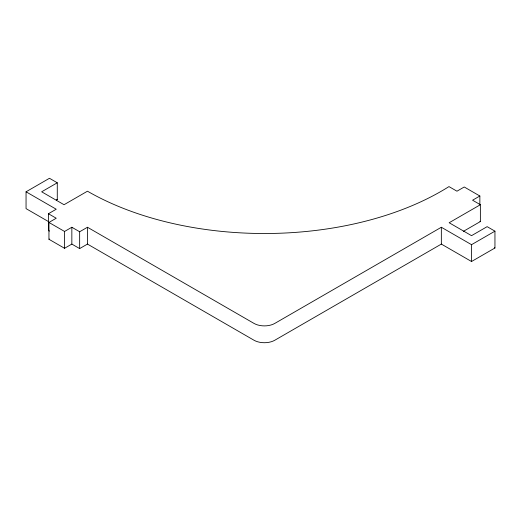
<?xml version="1.0" encoding="UTF-8"?>
<svg xmlns="http://www.w3.org/2000/svg" width="521" height="521" viewBox="0 0 521 521"><rect width="100%" height="100%" fill="white"/><g stroke="black" fill="none" stroke-linecap="round" stroke-linejoin="round"><path stroke-width="0.78" d="M48.687 221.699L26.05 208.628L26.05 191.8L49.469 178.28L57.277 182.786L57.277 199.615L56.301 200.175M57.277 182.786L41.66 191.8L64.044 204.72L87.463 191.2A250.236 144.473 0 0 0 448.972 186.596L456.956 191.2L464.244 186.993L479.861 196.007L479.861 204.825M49.404 231.122L48.427 230.562L48.427 213.734L56.235 209.227L26.05 191.8M463.462 231.311L480.375 221.549L480.375 204.72L449.154 222.747L471.531 235.668L487.142 226.655L494.95 231.161L494.95 247.989L471.531 261.509L441.346 244.082L274.814 340.233A14.718 8.499 0 0 1 253.994 340.233L87.463 244.082L79.654 248.589L71.846 244.082L64.558 248.289L48.948 239.276L48.948 222.447L56.235 218.24L48.427 213.734M48.427 230.562L48.915 230.282M48.948 239.276L49.404 239.009M48.948 222.447L64.558 231.461L71.846 227.254L79.654 231.76L87.463 227.254L253.994 323.404A14.718 8.499 0 0 0 274.814 323.404L441.346 227.254L471.531 244.681L494.95 231.161M479.861 196.007L472.573 200.214L480.375 204.72M479.893 221.269L480.375 221.549M494.462 247.709L494.95 247.989M56.789 199.335L57.277 199.615M471.531 244.681L471.531 261.509M441.346 227.254L441.346 244.082M87.463 227.254L87.463 244.082M79.654 231.76L79.654 248.589M71.846 227.254L71.846 244.082M64.558 231.461L64.558 248.289"/></g></svg>
